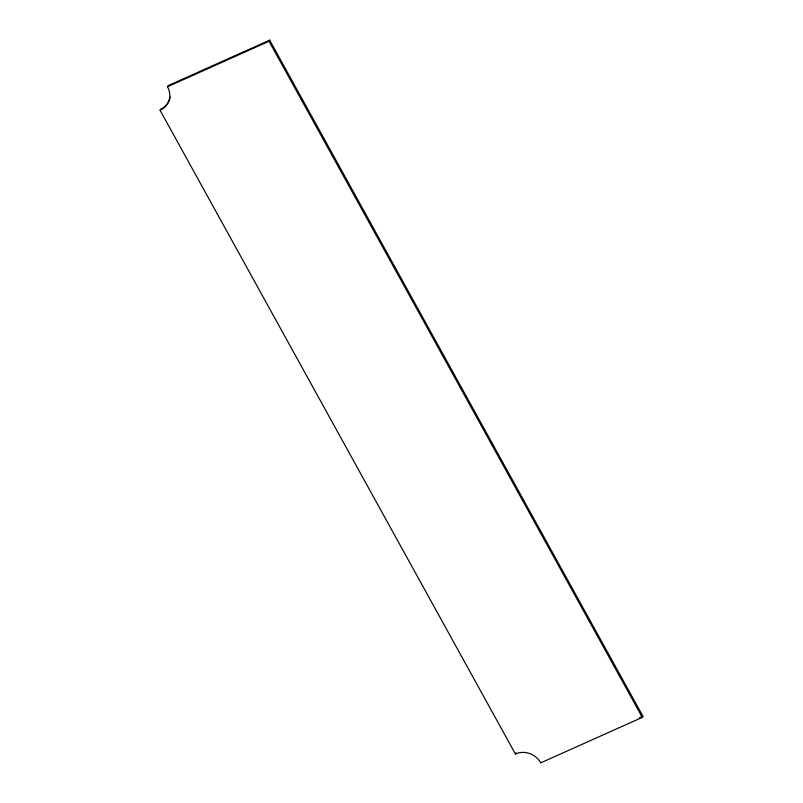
<?xml version="1.0" encoding="UTF-8"?>
<svg xmlns="http://www.w3.org/2000/svg" width="803" height="803" viewBox="0 0 803 803"><rect width="100%" height="100%" fill="white"/><g stroke="black" fill="none" stroke-linecap="round" stroke-linejoin="round"><path stroke-width="1.2" d="M167.506 86.754L168.128 85.63L269.688 40.15L642.912 716.246L642.29 717.37L540.73 762.85A19.031 17.405 29.1 0 0 515.406 753.957L160.088 110.302A19.031 17.405 29.1 0 0 167.506 86.754L269.055 41.274L269.688 40.15M160.088 110.302L160.71 109.178A19.031 17.405 29.1 0 0 170.196 97.033M515.406 753.957L516.028 752.833M639.489 717.782L642.912 716.246M269.055 41.274L642.29 717.37"/></g></svg>
